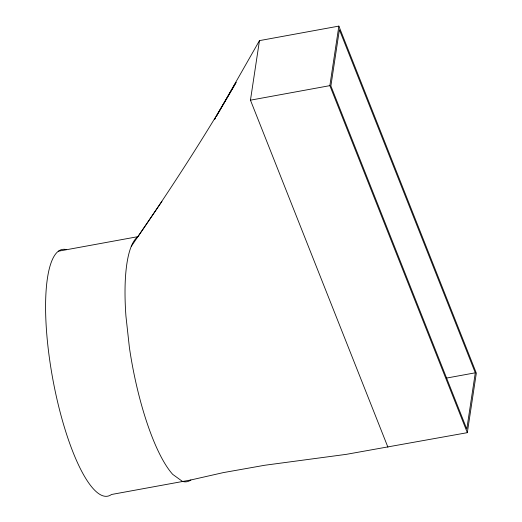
<?xml version="1.0" encoding="UTF-8"?>
<svg xmlns="http://www.w3.org/2000/svg" width="522" height="522" viewBox="0 0 522 522"><rect width="100%" height="100%" fill="white"/><g stroke="black" fill="none" stroke-linecap="round" stroke-linejoin="round"><path stroke-width="0.78" d="M387.918 447.197L250.456 100.172L259.46 40.625L338.863 26.1L476.325 373.126L467.32 432.673L346.288 454.349L264.726 465.259L223.272 472.619L190.863 479.972L111.46 494.497A125.443 32.788 79.6 0 1 52.911 379.664A125.443 32.788 79.6 0 1 66.157 249.555M467.32 432.673L329.858 85.647L338.863 26.1M475.294 372.806L466.792 429.045L330.889 85.96L339.391 29.728L475.294 372.806L446.421 378.091M259.46 40.625L216.101 116.719L217.374 114.605M218.183 113.209L236.101 82.411C205.622 135.211 172.377 186.367 137.932 236.655A125.443 32.788 79.6 0 0 125.926 316.045L129.397 347.528A125.443 32.788 79.6 0 0 172.743 474.394L182.419 481.375A125.443 32.788 79.6 0 0 190.863 479.972M131.29 246.345L161.924 201.381M250.456 100.172L329.858 85.647M58.529 251.18L137.932 236.655M215.305 118.116L214.503 119.512L215.338 118.109"/></g></svg>
